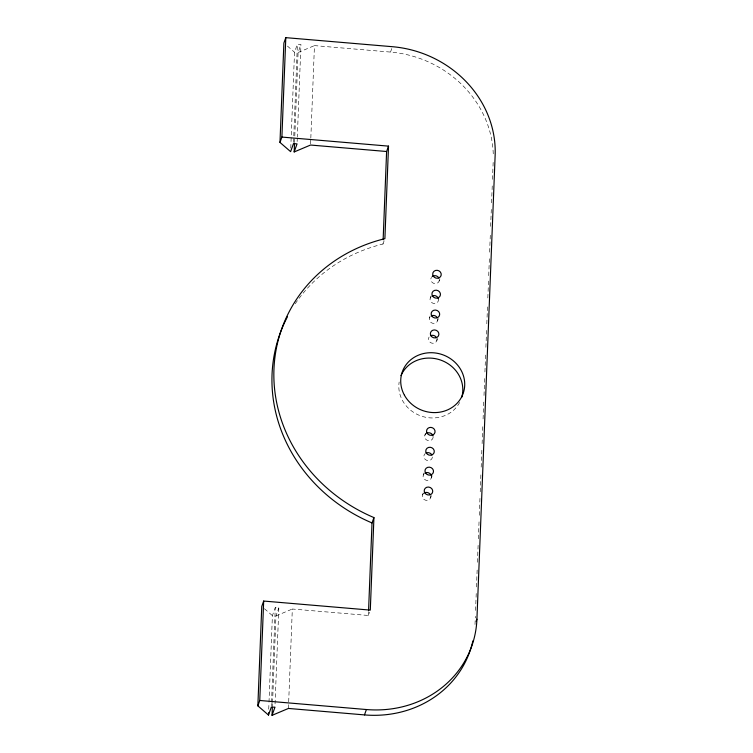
<?xml version="1.0" encoding="UTF-8"?>
<svg xmlns="http://www.w3.org/2000/svg" width="753" height="753" viewBox="0 0 753 753"><rect width="100%" height="100%" fill="white"/><g stroke="black" fill="none" stroke-linecap="round" stroke-linejoin="round"><path stroke-width="0.56" stroke-dasharray="3.77 2.82" d="M268.727 709.204L268.953 703.349M269 702.182L272.398 615.625L275.269 607.567L278.826 607.869L274.92 707.293M290.762 148.134L294.527 52.221L297.397 44.163L300.946 44.474L297.322 136.877M271.409 705.825L271.504 703.481M271.551 702.314L275.269 607.567M293.538 142.421L297.397 44.163M272.417 705.994L272.511 703.65M272.558 702.483L275.956 615.926L278.826 607.869M294.545 142.59L298.084 52.522L300.946 44.474M297.134 141.555L297.275 138.044M288.427 708.441L292.324 609.017L368.386 615.483L369.535 612.255M310.594 143.87L310.782 139.192M310.829 138.025L314.453 45.613L390.515 52.079A107.651 98.803 19.6 0 1 493.281 155.127M368.386 615.483L368.528 611.963M295.232 303.751A160.304 147.117 19.6 0 1 382.976 244.038L383.108 240.527M475.011 624.538L475.331 616.321M475.567 610.448L476.254 592.827M476.489 586.954L477.223 568.157M477.449 562.284L478.146 544.664M478.371 538.79L479.115 519.994M479.294 515.297L480.038 496.5M480.226 491.803L480.96 473.016M481.186 467.142L481.929 448.346M482.108 443.649L482.852 424.852M483.078 418.979L483.821 400.182M484 395.485L484.744 376.688M484.923 371.991L485.666 353.204M485.892 347.331L486.636 328.534M486.815 323.837L487.558 305.04M487.831 297.99L488.528 280.37M488.706 275.673L489.45 256.877M489.629 252.18L490.372 233.392M490.645 226.342L491.342 208.722M491.568 202.849L492.264 185.229M492.49 179.355L493.234 160.558M390.515 52.079L392.04 47.787M382.976 244.038L384.124 240.819M430.208 298.15L430.97 296.004M439.14 281.029L439.912 278.883M429.426 318.039L430.189 315.893M437.578 320.797L438.35 318.651M436.796 340.685L437.568 338.53M424.814 435.356L425.577 433.21M423.252 475.124L424.014 472.978M422.471 495.013L423.233 492.867M431.413 477.891L432.175 475.736M430.631 497.771L431.394 495.625M298.084 52.522L314.453 45.613M275.956 615.926L292.324 609.017M287.439 46.084L294.527 52.221M264.425 608.725L272.398 615.625M439.328 280.012A4.302 3.953 19.6 0 1 433.813 283.401A4.302 3.953 19.6 0 1 431.45 277.349M436.881 338.624A4.302 3.953 19.6 0 1 432.006 343.199A4.302 3.953 19.6 0 1 429.106 337.005M437.662 318.735A4.302 3.953 19.6 0 1 432.787 323.31A4.302 3.953 19.6 0 1 429.888 317.117M438.444 298.856A4.302 3.953 19.6 0 1 433.031 303.28A4.302 3.953 19.6 0 1 431.375 296.466M433.163 437.098A4.302 3.953 19.6 0 1 427.12 440.27A4.302 3.953 19.6 0 1 425.991 433.672M430.716 495.709A4.302 3.953 19.6 0 1 425.294 500.143A4.302 3.953 19.6 0 1 423.647 493.328M431.497 475.83A4.302 3.953 19.6 0 1 426.076 480.254A4.302 3.953 19.6 0 1 424.428 473.439M432.382 456.986A4.302 3.953 19.6 0 1 426.339 460.158A4.302 3.953 19.6 0 1 425.21 453.551M459.659 402.441A32.294 29.64 19.6 0 1 421.398 416.127A32.294 29.64 19.6 0 1 399.156 381.987"/><path stroke-width="1.13" d="M472.884 640.897A107.651 98.803 19.6 0 1 364.48 714.908L288.427 708.441L272.049 715.35L274.92 707.293L271.362 706.992L268.492 715.049L257.855 705.843L261.762 606.419L263.672 601.054L370.297 610.109L373.93 517.575A160.304 147.117 19.6 0 1 273.951 369.158A160.304 147.117 19.6 0 1 384.887 238.673L388.52 146.129L281.895 137.074L279.984 142.439L290.62 151.645L293.491 143.588L297.04 143.889L294.178 151.946L310.547 145.037L386.609 151.504L388.52 146.129M279.984 142.439L283.89 43.025L285.801 37.65L392.426 46.705A107.651 98.803 19.6 0 1 495.145 155.193L476.922 619.173L476.16 621.319M257.855 705.843L259.766 700.478L263.672 601.054M281.895 137.074L285.801 37.65M268.492 715.049L268.586 712.705M272.049 715.35L272.37 707.161M294.178 151.946L294.498 143.757M368.565 610.796L372.02 522.94L373.93 517.575M383.155 239.35L386.609 151.504M364.48 714.908L366.391 709.533A107.651 98.803 19.6 0 0 476.922 619.173M259.766 700.478L366.391 709.533M432.156 276.577A4.302 3.953 19.6 0 1 438.839 277.97M430.725 335.678A4.302 3.953 19.6 0 1 436.495 337.626M431.507 315.789A4.302 3.953 19.6 0 1 437.277 317.747M432.288 295.91A4.302 3.953 19.6 0 1 438.444 298.856M426.895 433.116A4.302 3.953 19.6 0 1 433.05 436.062M424.551 492.763A4.302 3.953 19.6 0 1 430.321 494.721M425.332 472.884A4.302 3.953 19.6 0 1 431.497 475.83M426.113 452.995A4.302 3.953 19.6 0 1 431.883 454.953M401.001 375.615A32.294 29.64 19.6 0 1 440.787 360.113A32.294 29.64 19.6 0 1 461.73 397.311M372.02 522.94A160.304 147.117 19.6 0 1 287.477 316.712M433.201 275.956A4.302 3.953 19.6 0 0 440.59 276.577A4.302 3.953 19.6 0 0 437.135 270.299A4.302 3.953 19.6 0 0 433.201 275.956M427.036 433.041A4.302 3.953 19.6 0 0 434.425 433.672A4.302 3.953 19.6 0 0 430.961 427.393A4.302 3.953 19.6 0 0 427.036 433.041M424.692 492.697A4.302 3.953 19.6 0 0 432.081 493.328A4.302 3.953 19.6 0 0 428.617 487.05A4.302 3.953 19.6 0 0 424.692 492.697M425.473 472.809A4.302 3.953 19.6 0 0 432.862 473.439A4.302 3.953 19.6 0 0 429.398 467.161A4.302 3.953 19.6 0 0 425.473 472.809M426.254 452.93A4.302 3.953 19.6 0 0 433.643 453.551A4.302 3.953 19.6 0 0 430.179 447.273A4.302 3.953 19.6 0 0 426.254 452.93M431.638 315.723A4.302 3.953 19.6 0 0 439.027 316.354A4.302 3.953 19.6 0 0 435.573 310.067A4.302 3.953 19.6 0 0 431.638 315.723M432.42 295.835A4.302 3.953 19.6 0 0 439.808 296.466A4.302 3.953 19.6 0 0 436.354 290.187A4.302 3.953 19.6 0 0 432.42 295.835M430.857 335.612A4.302 3.953 19.6 0 0 438.246 336.233A4.302 3.953 19.6 0 0 434.792 329.955A4.302 3.953 19.6 0 0 430.857 335.612M404.436 395.212A32.294 29.64 19.6 0 0 459.838 399.918A32.294 29.64 19.6 0 0 433.888 352.828A32.294 29.64 19.6 0 0 404.436 395.212"/></g></svg>
